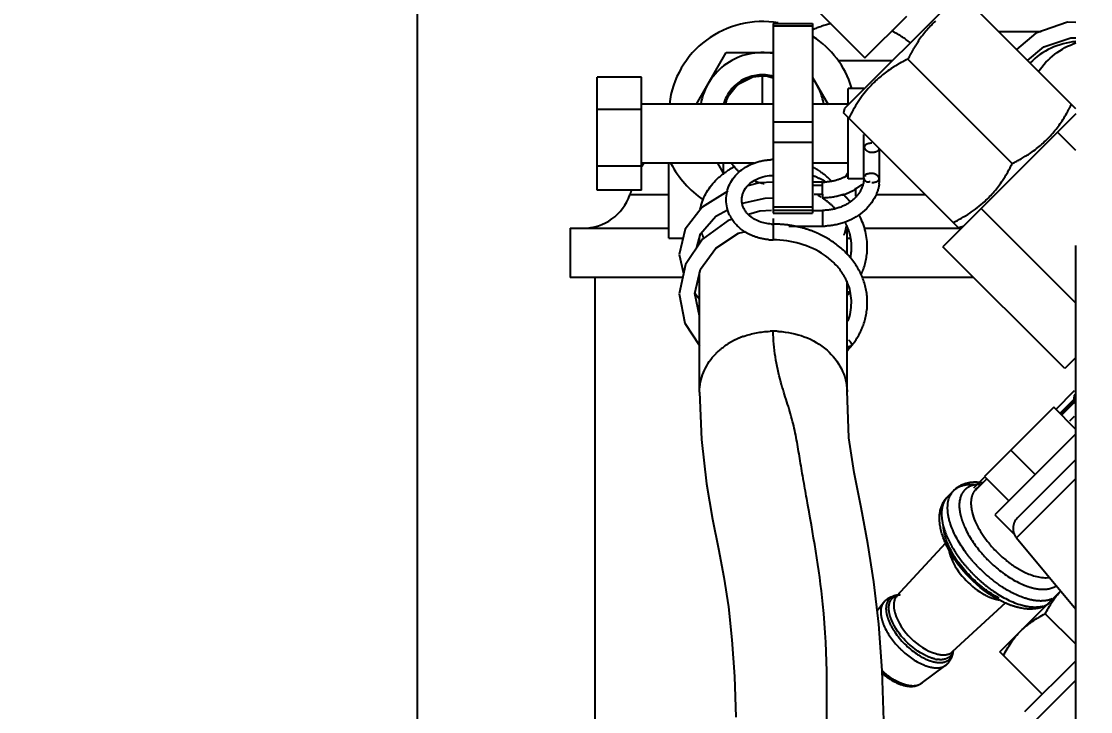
# Model space of a CAD drawing. Header units: millimetres. Extents: x 17886 to 18265, y -8727 to -7321.
# Drawn here: x 17945.317 to 17946.402, y -8144.494 to -8143.792 of the extents above; entities that cross this region are included whole.
import ezdxf

# ---------------------------------------------------------------- set-up
doc = ezdxf.new("R2010")
doc.units = ezdxf.units.MM
doc.linetypes.add('EPL_DASH', pattern=[1, 0.5, -0.5])
doc.layers.add('09__AXIS', color=7, linetype='Continuous')
doc.layers.add('3884027_DKREDXF_CONTINUOUS_LINE', color=7, linetype='Continuous')
doc.styles.add('KOTE ZA MONNTAZU', font='simplex.shx', dxfattribs={"width": 0.7, "oblique": 8, "height": 1.4})
doc.dimstyles.new('KOTE ZA MONTAZU u cm', dxfattribs={"dimscale": 0, "dimtxt": 1.4, "dimasz": 1.25, "dimexe": 0.2, "dimexo": 0.1, "dimgap": 0.3, "dimtad": 1, "dimlfac": 10, "dimzin": 12, "dimdsep": 46, "dimtxsty": 'KOTE ZA MONNTAZU', "dimcen": 1.25, "dimclrt": 1, "dimadec": 0, "dimazin": 0, "dimtfac": 1, "dimtmove": 0, "dimatfit": 3, "dimfxl": 1, "dimtolj": 2, "dimtzin": 0, "dimarcsym": 0})

# ---------------------------------------------------------------- blocks, each defined once
blk = doc.blocks.new('*D248')
at = {"color": 0, "lineweight": -2, "transparency": 16777216}
for p, q in [((17947.7327, -8140.7029), (17944.8106, -8140.7029)), ((17945.0106, -8141.3029), (17945.0106, -8150.6434)), ((17945.359, -8151.2434), (17944.8106, -8151.2434))]:
    blk.add_line(p, q, dxfattribs=at)
at = {"color": 0, "transparency": 16777216}
for points in [[(17944.9106, -8141.3029), (17945.1106, -8141.3029), (17945.0106, -8140.7029)], [(17944.9106, -8150.6434), (17945.1106, -8150.6434), (17945.0106, -8151.2434)]]:
    blk.add_solid(points, dxfattribs=at)
at = {"layer": 'Defpoints', "color": 0, "transparency": 16777216}
for p in [(17947.8327, -8140.7029), (17945.0106, -8151.2434), (17945.459, -8151.2434)]:
    blk.add_point(p, dxfattribs=at)
at = {"color": 1, "transparency": 16777216, "insert": (17944.5306, -8145.9732), "char_height": 1.4, "width": 6.923188, "attachment_point": 5, "rotation": 90, "style": 'KOTE ZA MONNTAZU'}
blk.add_mtext('\\A2;{\\H0.4x;105.41cm}', dxfattribs=at)

msp = doc.modelspace()

# ---------------------------------------------------------------- linework, layer by layer
at = {"color": 1}
msp.add_lwpolyline([(17950.71896, -8141.49366), (17945.71896, -8141.49366), (17945.71896, -8141.39346), (17950.71896, -8141.39346), (17950.71896, -8145.49343), (17945.71896, -8145.49343), (17945.71896, -8141.39346), (17945.71896, -8142.39343), (17950.71896, -8142.39343)], dxfattribs=at)
at = {"layer": '09__AXIS', "color": 2, "linetype": 'EPL_DASH'}
msp.add_open_spline([(17945.98466, -8147.12843), (17946.4888, -8147.32665), (17946.88268, -8147.2349), (17946.47231, -8146.28161), (17946.73493, -8145.5981), (17946.68314, -8145.11145), (17946.68563, -8144.66197), (17946.68466, -8144.3951), (17946.68464, -8144.16176), (17946.68466, -8144.12843)], degree=3, knots=[0, 0, 0, 0, 0.1927419, 0.4304955, 0.6118392, 0.7858423, 0.8126121, 0.9732303, 1, 1, 1, 1], dxfattribs=at)
at = {"layer": '3884027_DKREDXF_CONTINUOUS_LINE', "color": 6, "linetype": 'EPL_DASH'}
for p, q in [((17946.38746, -8147.51993), (17946.38746, -8141.06793)), ((17946.38746, -8143.88092), (17946.27162, -8143.76508)), ((17946.11633, -8143.77242), (17946.17325, -8143.82934)), ((17946.26697, -8143.76632), (17946.15266, -8143.88063)), ((17946.08017, -8143.79426), (17946.08017, -8143.9873)), ((17946.08017, -8143.79426), (17946.12017, -8143.79426)), ((17946.12017, -8143.79697), (17946.08017, -8143.79697)), ((17946.12017, -8143.79426), (17946.12017, -8143.9873)), ((17946.38746, -8143.7933), (17946.37891, -8143.79313)), ((17946.30898, -8143.80243), (17946.3523, -8143.80243)), ((17946.38227, -8143.8088), (17946.38746, -8143.80898)), ((17946.38496, -8143.81297), (17946.38746, -8143.81267)), ((17946.00206, -8143.87631), (17946.0323, -8143.82393)), ((17946.0323, -8143.82393), (17946.08017, -8143.82393)), ((17946.32295, -8143.93661), (17946.21688, -8143.83055)), ((17946.20086, -8143.83243), (17946.14583, -8143.83243)), ((17945.90117, -8143.96383), (17945.90117, -8143.8488)), ((17945.94617, -8143.8488), (17945.90117, -8143.8488)), ((17945.94617, -8143.96383), (17945.94617, -8143.8488)), ((17946.06896, -8143.84773), (17946.06896, -8143.87631)), ((17946.12017, -8143.84912), (17946.13604, -8143.87661)), ((17946.15617, -8143.87712), (17946.15617, -8143.86044)), ((17946.17217, -8143.86044), (17946.15617, -8143.86044)), ((17945.94617, -8143.88191), (17945.90117, -8143.88191)), ((17946.08017, -8143.87631), (17945.94617, -8143.87631)), ((17946.15617, -8143.87631), (17946.12017, -8143.87631)), ((17946.15266, -8143.88063), (17946.15141, -8143.88528)), ((17946.26821, -8144.00209), (17946.15141, -8143.88528)), ((17946.12017, -8143.89448), (17946.08017, -8143.89448)), ((17946.15617, -8143.95219), (17946.15617, -8143.89004)), ((17946.38746, -8143.92356), (17946.36881, -8143.9049)), ((17946.12017, -8143.91537), (17946.08017, -8143.91537)), ((17946.18817, -8143.95137), (17946.18817, -8143.92269)), ((17945.94617, -8143.93943), (17945.90117, -8143.93943)), ((17946.06086, -8143.93631), (17945.94617, -8143.93631)), ((17945.97396, -8144.01243), (17945.97396, -8143.93631)), ((17946.02926, -8143.94567), (17946.02386, -8143.93631)), ((17946.02926, -8143.93631), (17946.02926, -8143.94767)), ((17946.15617, -8143.93631), (17946.12017, -8143.93631)), ((17946.06624, -8143.95644), (17946.05436, -8143.9595)), ((17946.08017, -8143.95565), (17946.06624, -8143.95644)), ((17946.13017, -8143.95565), (17946.12017, -8143.95565)), ((17946.13017, -8143.96771), (17946.13017, -8143.95565)), ((17946.17217, -8143.95219), (17946.15617, -8143.95219)), ((17946.16396, -8143.96981), (17946.16396, -8143.96139)), ((17945.94617, -8143.96383), (17945.90117, -8143.96383)), ((17945.97396, -8143.96843), (17945.93448, -8143.96843)), ((17946.03417, -8143.96479), (17946.00807, -8143.98101)), ((17946.049, -8143.97687), (17946.07187, -8143.97197)), ((17946.07187, -8143.97197), (17946.08017, -8143.97165)), ((17946.23456, -8143.96843), (17946.18421, -8143.96843)), ((17946.00807, -8143.98101), (17945.99082, -8144.0034)), ((17946.12017, -8143.9809), (17946.08017, -8143.9809)), ((17946.38746, -8144.07869), (17946.29124, -8143.98247)), ((17946.00633, -8144.00823), (17946.02183, -8143.99034)), ((17946.02183, -8143.99034), (17946.03446, -8143.98341)), ((17946.06638, -8143.98522), (17946.05504, -8143.9886)), ((17946.07824, -8143.98445), (17946.06638, -8143.98522)), ((17946.12017, -8143.98458), (17946.08017, -8143.98458)), ((17946.08017, -8143.9873), (17946.12017, -8143.9873)), ((17946.08017, -8143.99265), (17946.08017, -8144.01426)), ((17946.12017, -8143.98433), (17946.13017, -8143.98433)), ((17946.13017, -8143.98433), (17946.13017, -8144.00033)), ((17945.87396, -8144.00243), (17945.87396, -8144.05243)), ((17945.87397, -8144.00243), (17945.97396, -8144.00243)), ((17946.09602, -8144.00033), (17946.13017, -8144.00033)), ((17946.15517, -8144.02905), (17946.15517, -8144.00353)), ((17946.17201, -8144.00243), (17946.27128, -8144.00243)), ((17946.27287, -8144.00084), (17946.26821, -8144.00209)), ((17945.97396, -8144.01243), (17945.98866, -8144.01243)), ((17946.00258, -8144.02197), (17946.00633, -8144.00823)), ((17946.00517, -8144.0181), (17946.00517, -8144.01248)), ((17946.15517, -8144.01243), (17946.15884, -8144.01243)), ((17946.3762, -8144.145), (17946.25245, -8144.02125)), ((17946.00517, -8144.16903), (17946.00517, -8144.0476)), ((17945.98815, -8144.05243), (17945.87396, -8144.05243)), ((17945.89896, -8144.05243), (17945.89896, -8144.85243)), ((17946.15517, -8144.1686), (17946.15517, -8144.05613)), ((17946.28363, -8144.05243), (17946.17064, -8144.05243)), ((17946.00517, -8144.09153), (17946.00067, -8144.06888)), ((17946.00072, -8144.0687), (17946.00517, -8144.07466)), ((17946.15517, -8144.07077), (17946.15715, -8144.06868)), ((17946.15673, -8144.12551), (17946.15915, -8144.12278)), ((17946.15517, -8144.12691), (17946.15673, -8144.12551)), ((17946.36714, -8144.18658), (17946.38625, -8144.16747)), ((17946.15516, -8144.1678), (17946.15517, -8144.1686)), ((17946.38543, -8144.17839), (17946.37219, -8144.19163)), ((17946.38746, -8144.17804), (17946.37303, -8144.19247)), ((17946.36502, -8144.18446), (17946.29467, -8144.25481)), ((17946.38746, -8144.2069), (17946.36502, -8144.18446)), ((17946.38477, -8144.18072), (17946.3846, -8144.1809)), ((17946.38133, -8144.19832), (17946.38622, -8144.19343)), ((17946.38746, -8144.21151), (17946.30527, -8144.2937)), ((17946.34629, -8144.25269), (17946.32154, -8144.22794)), ((17946.38746, -8144.23762), (17946.32811, -8144.29697)), ((17946.31942, -8144.27956), (17946.29467, -8144.25481)), ((17946.32719, -8144.31718), (17946.38746, -8144.25692)), ((17946.25734, -8144.27517), (17946.26346, -8144.26905)), ((17946.28593, -8144.26779), (17946.28752, -8144.26621)), ((17946.30527, -8144.2937), (17946.32489, -8144.31332)), ((17946.32719, -8144.31718), (17946.38746, -8144.38951)), ((17946.20578, -8144.37621), (17946.25554, -8144.32227)), ((17946.31022, -8144.433), (17946.37213, -8144.3711)), ((17946.19196, -8144.38322), (17946.18573, -8144.39152)), ((17946.19205, -8144.38311), (17946.19196, -8144.38322)), ((17946.19301, -8144.38201), (17946.19205, -8144.38311)), ((17946.26236, -8144.43279), (17946.31637, -8144.38297)), ((17946.38746, -8144.42539), (17946.35644, -8144.39437)), ((17946.19068, -8144.45198), (17946.18727, -8144.40478)), ((17946.35336, -8144.47614), (17946.31022, -8144.433)), ((17946.23041, -8144.46535), (17946.25536, -8144.44661)), ((17946.25536, -8144.44661), (17946.25548, -8144.44652)), ((17946.25548, -8144.44652), (17946.25656, -8144.44556)), ((17946.33568, -8144.49381), (17946.38746, -8144.44203)), ((17946.19235, -8144.50278), (17946.19068, -8144.45198)), ((17946.23051, -8144.46527), (17946.23041, -8144.46535)), ((17946.2315, -8144.4644), (17946.23051, -8144.46527)), ((17946.38746, -8144.46183), (17946.34204, -8144.50725))]:
    msp.add_line(p, q, dxfattribs=at)
at = {"layer": '3884027_DKREDXF_CONTINUOUS_LINE', "color": 7, "linetype": 'EPL_DASH'}
for p, q in [((17946.17325, -8143.82934), (17946.21568, -8143.78692)), ((17946.38746, -8143.88624), (17946.25245, -8144.02125)), ((17946.17217, -8143.95219), (17946.17217, -8143.90732)), ((17946.13017, -8143.95906), (17946.12017, -8143.95906)), ((17946.13017, -8143.96824), (17946.12159, -8143.96824)), ((17946.13017, -8143.96771), (17946.13017, -8143.97165)), ((17946.38746, -8144.13373), (17946.3762, -8144.145)), ((17946.37127, -8144.1907), (17946.38636, -8144.17561)), ((17946.29502, -8144.25517), (17946.28365, -8144.26653)), ((17946.297, -8144.25715), (17946.28559, -8144.26856)), ((17946.28904, -8144.26488), (17946.28987, -8144.26429)), ((17946.28559, -8144.26856), (17946.28624, -8144.26767)), ((17946.28624, -8144.26767), (17946.28682, -8144.26695)), ((17946.28682, -8144.26695), (17946.28752, -8144.26621))]:
    msp.add_line(p, q, dxfattribs=at)
at = {"layer": '3884027_DKREDXF_CONTINUOUS_LINE', "color": 6, "linetype": 'EPL_DASH'}
for points in [[(17946.37891, -8143.79313), (17946.34696, -8143.8043), (17946.32722, -8143.82068)], [(17946.33846, -8143.83192), (17946.35497, -8143.81815), (17946.38227, -8143.8088)], [(17946.06896, -8143.84773), (17946.05956, -8143.84886), (17946.04387, -8143.85667), (17946.03311, -8143.87038), (17946.03177, -8143.87631)], [(17946.08017, -8143.85), (17946.07441, -8143.84811), (17946.06896, -8143.84773)], [(17946.03912, -8143.99334), (17946.03448, -8143.99473), (17946.00818, -8144.01359)], [(17945.99082, -8144.0034), (17945.98467, -8144.02908), (17945.98897, -8144.04852)], [(17946.00818, -8144.01359), (17945.99087, -8144.03946), (17945.98467, -8144.06908), (17945.99035, -8144.09878), (17946.00517, -8144.12171)], [(17946.00067, -8144.06888), (17946.00633, -8144.04403), (17946.02178, -8144.02265), (17946.04476, -8144.00761), (17946.05219, -8144.00572)], [(17946.00517, -8144.16903), (17946.0072, -8144.2171), (17946.01222, -8144.26219), (17946.01829, -8144.29807), (17946.02443, -8144.32844), (17946.02991, -8144.35713), (17946.03454, -8144.38733), (17946.0382, -8144.42073), (17946.04079, -8144.45815), (17946.04225, -8144.49953)], [(17946.18727, -8144.40478), (17946.18228, -8144.36177), (17946.17617, -8144.32282), (17946.16941, -8144.28638), (17946.16234, -8144.25061), (17946.15681, -8144.21548), (17946.15516, -8144.1678)]]:
    msp.add_lwpolyline(points, dxfattribs=at)
at = {"layer": '3884027_DKREDXF_CONTINUOUS_LINE', "color": 7, "linetype": 'EPL_DASH'}
msp.add_lwpolyline([(17946.28752, -8144.26621), (17946.28825, -8144.26552), (17946.28904, -8144.26488)], dxfattribs=at)
at = {"layer": '3884027_DKREDXF_CONTINUOUS_LINE', "color": 6, "linetype": 'EPL_DASH'}
for centre, radius, start, end in [((17946.06896, -8143.88743), 0.095, 80.13755, 173.19919), ((17946.15896, -8143.88743), 0.095, 102.18147, 114.23461), ((17946.06896, -8143.88743), 0.095, 17.26912, 57.15499), ((17946.15896, -8143.88743), 0.095, 50.63239, 64.16262), ((17946.34905, -8143.89445), 0.14674, 146.39324, 150.18763), ((17946.39396, -8143.88743), 0.075, 94.97352, 135.01164), ((17946.06896, -8143.88743), 0.0635, 79.83416, 169.91635), ((17946.29643, -8143.99006), 0.17824, 116.50623, 119.80783), ((17946.37639, -8143.9101), 0.17824, 150.19188, 153.49378), ((17946.28079, -8143.96272), 0.14675, 119.81207, 123.60622), ((17946.06896, -8143.88743), 0.0635, 10.08388, 35.97841), ((17946.22355, -8143.79696), 0.17824, 330.19188, 333.49378), ((17946.12396, -8144.03243), 0.2, 151.57077, 152.37641), ((17946.07562, -8144.00901), 0.07729, 116.27028, 123.09778), ((17946.08017, -8143.98867), 0.05594, 90.00361, 92.73753), ((17946.08498, -8144.00857), 0.07677, 56.90031, 62.50767), ((17946.08338, -8144.04499), 0.10277, 62.36607, 68.74906), ((17946.07987, -8143.90274), 0.05495, 250.66719, 260.51948), ((17946.13016, -8143.9035), 0.05215, 270.00437, 272.6998), ((17946.085, -8144.04179), 0.09918, 61.1437, 62.33591), ((17946.14628, -8143.9513), 0.04189, 351.32764, 354.99946), ((17946.14707, -8143.95137), 0.0411, 354.99499, 359.99052), ((17945.88711, -8143.95243), 0.05, 270, 341.33708), ((17946.12396, -8144.03243), 0.2, 159.86911, 161.33708), ((17946.08598, -8144.04007), 0.08121, 58.03273, 60.76834), ((17946.13017, -8143.90387), 0.06779, 270.00159, 271.7535), ((17946.08783, -8144.03714), 0.07774, 55.32521, 57.00223), ((17946.13123, -8143.90715), 0.06436, 287.14046, 289.28216), ((17946.09298, -8144.03088), 0.08562, 44.22407, 47.53207), ((17946.13207, -8143.90941), 0.06195, 289.24206, 299.5548), ((17946.0945, -8144.02939), 0.08349, 42.97036, 44.21547), ((17946.08855, -8144.0361), 0.07647, 54.21362, 55.32266), ((17946.09542, -8144.02853), 0.08224, 41.53507, 42.97085), ((17946.0962, -8144.02784), 0.0812, 40.15205, 41.53414), ((17946.07025, -8143.97235), 0.0383, 205.96572, 213.88343), ((17946.08017, -8143.95841), 0.03985, 267.25389, 269.99454), ((17946.08017, -8144.11164), 0.11338, 88.95827, 89.99952), ((17946.08013, -8144.11282), 0.11456, 81.93153, 88.95279), ((17946.08054, -8144.11031), 0.11202, 75.05742, 81.95554), ((17946.08181, -8144.10549), 0.10703, 67.68717, 75.04729), ((17946.13016, -8143.93245), 0.06788, 270.00249, 272.22972), ((17946.10311, -8143.99202), 0.05209, 340.22253, 350.27989), ((17946.10359, -8144.02297), 0.05633, 20.46412, 28.23772), ((17946.10654, -8144.02187), 0.05318, 10.38135, 20.46631), ((17946.05847, -8143.9916), 0.0534, 196.70864, 203.10547), ((17946.0802, -8143.95772), 0.05654, 264.89651, 267.27506), ((17946.08017, -8143.95831), 0.05595, 267.27343, 269.99645), ((17946.08314, -8144.10213), 0.10342, 64.93864, 67.66366), ((17946.08504, -8144.09818), 0.09903, 58.15718, 64.96899), ((17946.10503, -8144.02038), 0.07079, 335.62199, 340.44066), ((17946.07765, -8144.18934), 0.0818, 109.80578, 117.26266), ((17946.08017, -8144.19838), 0.09122, 90.00126, 92.08839), ((17946.08017, -8144.19866), 0.09149, 86.57941, 89.99871), ((17946.07494, -8144.1841), 0.0759, 117.25359, 125.72612), ((17946.09788, -8144.07286), 0.07903, 320.82488, 322.78355), ((17946.09849, -8144.07332), 0.07827, 322.78354, 324.67223), ((17946.41567, -8144.17728), 0.03026, 177.68672, 182.09644), ((17946.37581, -8144.16876), 0.01361, 314.99435, 315.78547), ((17946.37383, -8144.16686), 0.01636, 315.83281, 318.06555), ((17946.28938, -8144.28679), 0.02393, 100.18105, 106.25621), ((17946.28996, -8144.28997), 0.02717, 95.82471, 100.20746), ((17946.28528, -8144.31087), 0.05019, 81.72466, 86.50366), ((17946.2768, -8144.28238), 0.01885, 135.01197, 142.42981), ((17946.28666, -8144.28039), 0.01693, 127.37422, 134.98878), ((17946.30255, -8144.28092), 0.02158, 164.2923, 170.43256), ((17946.30001, -8144.2802), 0.01893, 157.58665, 164.28698), ((17946.29653, -8144.2784), 0.015, 131.4092, 134.99803), ((17946.29151, -8144.27337), 0.00789, 130.49629, 134.99798), ((17946.29683, -8144.27877), 0.01548, 124.17246, 127.23503), ((17946.27798, -8144.29153), 0.02682, 165.08736, 169.13264), ((17946.30585, -8144.28147), 0.02492, 170.42947, 176.00553), ((17946.33872, -8144.30758), 0.015, 135, 219.80557), ((17946.34848, -8144.27306), 0.08105, 202.09654, 204.78769), ((17946.39088, -8144.24769), 0.11843, 219.08333, 230.93098), ((17946.3956, -8144.24297), 0.14937, 221.24559, 226.89124), ((17946.39319, -8144.24539), 0.13383, 220.18118, 229.80674), ((17946.38404, -8144.25629), 0.10744, 230.87421, 237.19304), ((17946.38816, -8144.25031), 0.14758, 219.32029, 224.24436), ((17946.39125, -8144.2479), 0.1428, 226.81499, 234.57077), ((17946.38981, -8144.24876), 0.14984, 224.22762, 225.80966), ((17946.38826, -8144.25042), 0.14757, 225.79324, 230.65878), ((17946.36673, -8144.27311), 0.11992, 231.78626, 233.80655), ((17946.3834, -8144.25866), 0.12948, 234.64147, 236.71129), ((17946.35762, -8144.31281), 0.05698, 253.89251, 257.29648), ((17946.20157, -8144.3904), 0.01199, 143.21843, 152.11567), ((17946.20698, -8144.39449), 0.01878, 138.26172, 142.67641), ((17946.20695, -8144.39446), 0.01874, 134.99935, 138.25941), ((17946.2059, -8144.38664), 0.0108, 135.03814, 143.62552), ((17946.20589, -8144.38665), 0.0108, 126.38538, 134.96196), ((17946.20836, -8144.38597), 0.01038, 135.03802, 143.61239), ((17946.20762, -8144.39043), 0.01499, 100.94395, 107.41621), ((17946.2093, -8144.38754), 0.01221, 110.49832, 118.18427), ((17946.2086, -8144.39869), 0.02331, 97.78194, 102.45215), ((17946.208, -8144.39241), 0.01701, 95.26473, 100.94973), ((17946.20975, -8144.38872), 0.01348, 105.27464, 110.52853), ((17946.20876, -8144.39985), 0.02448, 95.19837, 97.79611), ((17946.21283, -8144.38327), 0.00997, 126.18734, 134.96002), ((17946.2144, -8144.39238), 0.02514, 180.01499, 185.00042), ((17946.2267, -8144.38809), 0.03212, 188.75508, 192.91043), ((17946.23679, -8144.38347), 0.03454, 193.7864, 197.67618), ((17946.34597, -8144.3472), 0.04029, 265.8779, 270.38081), ((17946.27327, -8144.36531), 0.09104, 222.92845, 227.10511), ((17946.25488, -8144.42514), 0.01071, 297.79695, 306.14179), ((17946.25259, -8144.43023), 0.01038, 315.03829, 323.64036), ((17946.24296, -8144.43092), 0.02009, 330.72736, 338.25955), ((17946.25531, -8144.42574), 0.00997, 306.15316, 314.95967), ((17946.24158, -8144.43038), 0.02157, 338.28362, 347.02611), ((17946.25536, -8144.42579), 0.0099, 315.0227, 321.79506), ((17946.24862, -8144.43109), 0.0145, 341.40072, 346.60553), ((17946.23961, -8144.42993), 0.02359, 347.03174, 354.85685), ((17946.2512, -8144.41025), 0.03084, 257.12266, 261.26875), ((17946.24819, -8144.43702), 0.01197, 298.24275, 306.78666), ((17946.24408, -8144.43159), 0.01879, 307.36137, 311.74438), ((17946.24409, -8144.4316), 0.01877, 311.74645, 315.00104), ((17946.24397, -8144.4315), 0.01892, 315.03671, 330.76649), ((17946.25194, -8144.43268), 0.0108, 306.35779, 314.96169), ((17946.252, -8144.43275), 0.0107, 315.01707, 320.94991), ((17946.24279, -8144.39629), 0.07641, 226.99647, 232.83938), ((17946.23763, -8144.40308), 0.06788, 232.85047, 240.04078)]:
    msp.add_arc(centre, radius, start, end, dxfattribs=at)
at = {"layer": '3884027_DKREDXF_CONTINUOUS_LINE', "color": 7, "linetype": 'EPL_DASH'}
for centre, radius, start, end in [((17946.06896, -8143.88743), 0.0409, 74.02545, 164.15338), ((17946.06896, -8143.88743), 0.0397, 90.00018, 163.65484), ((17946.06893, -8143.88763), 0.0399, 73.56006, 89.95883), ((17946.06896, -8143.88743), 0.105, 207.891, 235.20992), ((17946.06896, -8143.88743), 0.105, 323.21004, 326.51894), ((17946.23536, -8144.40359), 0.06731, 228.48449, 234.17721)]:
    msp.add_arc(centre, radius, start, end, dxfattribs=at)
at = {"layer": '3884027_DKREDXF_CONTINUOUS_LINE', "color": 6, "linetype": 'EPL_DASH'}
for points in [[(17946.24492, -8143.79192), (17946.23806, -8143.79822), (17946.232, -8143.80547), (17946.22684, -8143.81323)], [(17946.34964, -8143.8431), (17946.35844, -8143.82987), (17946.37238, -8143.81911), (17946.38746, -8143.81412)], [(17946.19956, -8143.8405), (17946.19181, -8143.84566), (17946.18456, -8143.85172), (17946.17825, -8143.85858)], [(17946.17825, -8143.85858), (17946.16955, -8143.86805), (17946.16253, -8143.87914), (17946.15678, -8143.89065)], [(17946.36158, -8143.90858), (17946.36799, -8143.90162), (17946.37349, -8143.89377), (17946.37821, -8143.88557)], [(17946.34027, -8143.92666), (17946.34802, -8143.9215), (17946.35528, -8143.91544), (17946.36158, -8143.90858)], [(17946.32295, -8143.93661), (17946.32891, -8143.93364), (17946.33473, -8143.93035), (17946.34027, -8143.92666)], [(17946.04559, -8143.94527), (17946.04273, -8143.94275), (17946.04018, -8143.93984), (17946.03811, -8143.93664)], [(17946.06161, -8143.93588), (17946.0667, -8143.93408), (17946.07211, -8143.93305), (17946.0775, -8143.93279)], [(17946.313, -8143.95394), (17946.31669, -8143.94839), (17946.31997, -8143.94257), (17946.32295, -8143.93661)], [(17946.02154, -8143.954), (17946.02511, -8143.95033), (17946.02913, -8143.94707), (17946.03342, -8143.94427)], [(17946.1269, -8143.94426), (17946.13119, -8143.94706), (17946.13522, -8143.95032), (17946.13879, -8143.95399)], [(17946.15656, -8143.94828), (17946.15332, -8143.95034), (17946.14978, -8143.95197), (17946.14613, -8143.95316)], [(17946.18766, -8143.95142), (17946.18687, -8143.94859), (17946.1831, -8143.94678), (17946.18017, -8143.94678)], [(17946.00602, -8143.98308), (17946.00802, -8143.97228), (17946.01387, -8143.96187), (17946.02154, -8143.954)], [(17946.14613, -8143.95316), (17946.14178, -8143.95457), (17946.13719, -8143.95538), (17946.13262, -8143.95559)], [(17946.17056, -8143.95787), (17946.16808, -8143.9599), (17946.16541, -8143.96171), (17946.16263, -8143.9633)], [(17946.17217, -8143.95137), (17946.17217, -8143.95579), (17946.17093, -8143.96031), (17946.16882, -8143.9642)], [(17946.18769, -8143.95762), (17946.18704, -8143.96186), (17946.18573, -8143.96604), (17946.18387, -8143.96991)], [(17946.29492, -8143.97525), (17946.30178, -8143.96894), (17946.30783, -8143.96169), (17946.313, -8143.95394)], [(17946.1502, -8143.96865), (17946.1444, -8143.97044), (17946.13831, -8143.97143), (17946.13224, -8143.97162)], [(17946.18387, -8143.96991), (17946.17791, -8143.98228), (17946.16544, -8143.99204), (17946.15249, -8143.99658)], [(17946.16882, -8143.9642), (17946.1666, -8143.9683), (17946.16334, -8143.97192), (17946.15966, -8143.97478)], [(17946.14613, -8143.98183), (17946.14101, -8143.9835), (17946.13555, -8143.98433), (17946.13017, -8143.98433)], [(17946.14252, -8143.98196), (17946.13967, -8143.97908), (17946.13656, -8143.97643), (17946.13327, -8143.97406)], [(17946.15966, -8143.97478), (17946.15564, -8143.9779), (17946.15097, -8143.98027), (17946.14613, -8143.98183)], [(17946.26285, -8143.99672), (17946.27435, -8143.99097), (17946.28545, -8143.98395), (17946.29492, -8143.97525)], [(17946.05168, -8144.00634), (17946.04651, -8144.00311), (17946.04185, -8143.99877), (17946.03845, -8143.9937)], [(17946.07826, -8143.99821), (17946.07002, -8143.99782), (17946.06124, -8143.99471), (17946.05529, -8143.989)], [(17946.17565, -8144.01989), (17946.1754, -8144.00903), (17946.17232, -8143.99797), (17946.16713, -8143.98842)], [(17946.15249, -8143.99658), (17946.14619, -8143.99878), (17946.13948, -8144.00002), (17946.13281, -8144.00028)], [(17946.06168, -8144.01113), (17946.05819, -8144.0099), (17946.05481, -8144.00829), (17946.05168, -8144.00634)], [(17946.07517, -8144.01404), (17946.07059, -8144.01363), (17946.06602, -8144.01266), (17946.06168, -8144.01113)], [(17946.13206, -8144.02975), (17946.11722, -8144.01948), (17946.09822, -8144.01426), (17946.08017, -8144.01426)], [(17946.15698, -8144.03054), (17946.1513, -8144.02413), (17946.14456, -8144.01857), (17946.13729, -8144.01405)], [(17946.15853, -8144.03212), (17946.15992, -8144.02565), (17946.16003, -8144.01879), (17946.15885, -8144.01229)], [(17946.17173, -8144.04407), (17946.17446, -8144.03638), (17946.17584, -8144.02806), (17946.17565, -8144.01989)], [(17946.14979, -8144.04726), (17946.14508, -8144.04042), (17946.13889, -8144.03447), (17946.13206, -8144.02975)], [(17946.17062, -8144.05234), (17946.1674, -8144.0444), (17946.16267, -8144.03696), (17946.15698, -8144.03054)], [(17946.15636, -8144.05982), (17946.15471, -8144.05539), (17946.15247, -8144.05115), (17946.14979, -8144.04726)], [(17946.17565, -8144.07643), (17946.17546, -8144.06823), (17946.1737, -8144.05995), (17946.17062, -8144.05234)], [(17946.15605, -8144.09686), (17946.16055, -8144.08537), (17946.16067, -8144.07139), (17946.15636, -8144.05982)], [(17946.17173, -8144.10061), (17946.17446, -8144.09292), (17946.17584, -8144.0846), (17946.17565, -8144.07643)], [(17946.16234, -8144.11858), (17946.16625, -8144.11306), (17946.16947, -8144.10698), (17946.17173, -8144.10061)], [(17946.04993, -8144.11238), (17946.05852, -8144.10928), (17946.06772, -8144.10756), (17946.07685, -8144.10722)], [(17946.26346, -8144.26905), (17946.26645, -8144.26606), (17946.27062, -8144.26414), (17946.27477, -8144.26334)], [(17946.27659, -8144.26177), (17946.27174, -8144.26299), (17946.267, -8144.26551), (17946.26347, -8144.26905)], [(17946.27477, -8144.26334), (17946.27772, -8144.26278), (17946.28077, -8144.26268), (17946.28376, -8144.26289)], [(17946.28268, -8144.26382), (17946.28043, -8144.26447), (17946.27825, -8144.26552), (17946.27639, -8144.26694)], [(17946.28834, -8144.26078), (17946.28442, -8144.26054), (17946.2804, -8144.26081), (17946.27659, -8144.26177)], [(17946.25006, -8144.2883), (17946.25129, -8144.28345), (17946.2538, -8144.27871), (17946.25734, -8144.27517)], [(17946.25734, -8144.27517), (17946.25479, -8144.27772), (17946.25299, -8144.28114), (17946.25206, -8144.28463)], [(17946.27195, -8144.27202), (17946.26937, -8144.27648), (17946.26876, -8144.2821), (17946.2692, -8144.28723)], [(17946.25164, -8144.28647), (17946.25107, -8144.28942), (17946.25097, -8144.29248), (17946.25118, -8144.29547)], [(17946.2692, -8144.28723), (17946.26947, -8144.29045), (17946.27012, -8144.29364), (17946.27101, -8144.29674)], [(17946.24984, -8144.30631), (17946.24876, -8144.30041), (17946.24859, -8144.29412), (17946.25006, -8144.2883)], [(17946.27101, -8144.29674), (17946.27168, -8144.29905), (17946.27248, -8144.30132), (17946.27338, -8144.30354)], [(17946.25738, -8144.32741), (17946.25395, -8144.32077), (17946.25119, -8144.31366), (17946.24984, -8144.30631)], [(17946.27489, -8144.30704), (17946.27901, -8144.31595), (17946.28461, -8144.32423), (17946.29094, -8144.33173)], [(17946.31014, -8144.38066), (17946.28807, -8144.36894), (17946.26884, -8144.34961), (17946.25738, -8144.32741)], [(17946.25842, -8144.32899), (17946.25885, -8144.33219), (17946.25982, -8144.33534), (17946.26106, -8144.33832)], [(17946.26086, -8144.32459), (17946.2646, -8144.33139), (17946.26907, -8144.33782), (17946.27399, -8144.34383)], [(17946.26106, -8144.33832), (17946.26708, -8144.35281), (17946.27888, -8144.36543), (17946.29234, -8144.37349)], [(17946.29254, -8144.36733), (17946.28355, -8144.36025), (17946.27543, -8144.35188), (17946.26867, -8144.34264)], [(17946.30682, -8144.34761), (17946.31528, -8144.35476), (17946.32475, -8144.36102), (17946.33501, -8144.36519)], [(17946.29234, -8144.37349), (17946.29488, -8144.37501), (17946.29752, -8144.37638), (17946.30024, -8144.37751)], [(17946.3096, -8144.37842), (17946.30482, -8144.37596), (17946.30025, -8144.37306), (17946.29591, -8144.36989)], [(17946.33529, -8144.37834), (17946.32718, -8144.37564), (17946.31948, -8144.37159), (17946.31233, -8144.3669)], [(17946.33501, -8144.36519), (17946.33723, -8144.36609), (17946.3395, -8144.36689), (17946.34181, -8144.36755)], [(17946.35644, -8144.39437), (17946.36062, -8144.38601), (17946.36575, -8144.37795), (17946.37215, -8144.37114)], [(17946.19097, -8144.38479), (17946.18975, -8144.38708), (17946.18927, -8144.38979), (17946.18926, -8144.39238)], [(17946.1937, -8144.38121), (17946.19634, -8144.37857), (17946.19993, -8144.37673), (17946.20357, -8144.37592)], [(17946.1972, -8144.38023), (17946.19583, -8144.38209), (17946.19505, -8144.38443), (17946.19478, -8144.38672)], [(17946.20578, -8144.37621), (17946.20303, -8144.37897), (17946.20219, -8144.38355), (17946.20253, -8144.38743)], [(17946.30024, -8144.37751), (17946.30316, -8144.37872), (17946.30623, -8144.37968), (17946.30935, -8144.38013)], [(17946.32019, -8144.38527), (17946.31675, -8144.38395), (17946.31339, -8144.38239), (17946.31014, -8144.38066)], [(17946.3459, -8144.38091), (17946.3423, -8144.3804), (17946.33875, -8144.37949), (17946.33529, -8144.37834)], [(17946.36067, -8144.38361), (17946.35756, -8144.38597), (17946.35385, -8144.38764), (17946.35006, -8144.38857)], [(17946.36335, -8144.37926), (17946.35993, -8144.38074), (17946.3561, -8144.38134), (17946.35237, -8144.38137)], [(17946.18936, -8144.39457), (17946.18966, -8144.39805), (17946.19061, -8144.4015), (17946.19188, -8144.40476)], [(17946.20389, -8144.39396), (17946.20976, -8144.41242), (17946.22662, -8144.4293), (17946.24518, -8144.43486)], [(17946.33156, -8144.3886), (17946.32769, -8144.38784), (17946.32388, -8144.38668), (17946.32019, -8144.38527)], [(17946.33144, -8144.41179), (17946.33862, -8144.40461), (17946.34735, -8144.39891), (17946.35644, -8144.39437)], [(17946.35006, -8144.38857), (17946.34407, -8144.39004), (17946.33761, -8144.38979), (17946.33156, -8144.3886)], [(17946.33279, -8144.38557), (17946.33615, -8144.38648), (17946.3396, -8144.38714), (17946.34307, -8144.38739)], [(17946.34623, -8144.38749), (17946.34877, -8144.38747), (17946.35134, -8144.3872), (17946.3538, -8144.38656)], [(17946.19188, -8144.40476), (17946.19515, -8144.41312), (17946.2005, -8144.42073), (17946.20661, -8144.42731)], [(17946.19682, -8144.40003), (17946.19848, -8144.40452), (17946.20081, -8144.40879), (17946.20347, -8144.41277)], [(17946.23242, -8144.43555), (17946.21772, -8144.42745), (17946.20457, -8144.4136), (17946.19923, -8144.39769)], [(17946.20347, -8144.41277), (17946.20932, -8144.42152), (17946.21705, -8144.42926), (17946.22581, -8144.43511)], [(17946.31401, -8144.43679), (17946.31856, -8144.42771), (17946.32425, -8144.41897), (17946.33144, -8144.41179)], [(17946.21131, -8144.432), (17946.21787, -8144.4381), (17946.22547, -8144.44343), (17946.23382, -8144.4467)], [(17946.22581, -8144.43511), (17946.22979, -8144.43777), (17946.23405, -8144.44009), (17946.23854, -8144.44175)], [(17946.24089, -8144.43934), (17946.23796, -8144.43836), (17946.23513, -8144.43704), (17946.23242, -8144.43555)], [(17946.25994, -8144.43756), (17946.25802, -8144.43947), (17946.25522, -8144.44058), (17946.25253, -8144.4409)], [(17946.19904, -8144.46117), (17946.19606, -8144.45925), (17946.19323, -8144.45708), (17946.19057, -8144.45474)], [(17946.21206, -8144.46727), (17946.20745, -8144.46594), (17946.20307, -8144.46376), (17946.19904, -8144.46117)], [(17946.22541, -8144.46779), (17946.22112, -8144.469), (17946.21634, -8144.4685), (17946.21206, -8144.46727)]]:
    msp.add_open_spline(points, degree=3, dxfattribs=at)
for points, knots in [([(17946.17792, -8143.91626), (17946.17645, -8143.91651), (17946.17385, -8143.91692), (17946.17241, -8143.91966), (17946.17268, -8143.92061)], [0, 0, 0, 0, 0.6014922, 1, 1, 1, 1]), ([(17946.18017, -8143.91607), (17946.17979, -8143.91607), (17946.17904, -8143.9161), (17946.17829, -8143.9162), (17946.17792, -8143.91626)], [0, 0, 0, 0, 0.4949761, 1, 1, 1, 1]), ([(17946.17268, -8143.92061), (17946.17296, -8143.92163), (17946.1746, -8143.92354), (17946.17675, -8143.92461), (17946.178, -8143.92495)], [0, 0, 0, 0, 0.4498323, 1, 1, 1, 1]), ([(17946.178, -8143.92495), (17946.17835, -8143.92504), (17946.17907, -8143.92519), (17946.1798, -8143.92524), (17946.18017, -8143.92524)], [0, 0, 0, 0, 0.498639, 1, 1, 1, 1]), ([(17946.18017, -8143.92524), (17946.18054, -8143.92524), (17946.18129, -8143.92521), (17946.18204, -8143.92511), (17946.18242, -8143.92505)], [0, 0, 0, 0, 0.4949761, 1, 1, 1, 1]), ([(17946.18242, -8143.92505), (17946.18367, -8143.92483), (17946.18575, -8143.92433), (17946.18762, -8143.92263), (17946.18774, -8143.92173)], [0, 0, 0, 0, 0.5848169, 1, 1, 1, 1]), ([(17946.03581, -8143.98912), (17946.03123, -8143.97969), (17946.03137, -8143.95429), (17946.05103, -8143.93963), (17946.06161, -8143.93588)], [0, 0, 0, 0, 0.4829739, 1, 1, 1, 1]), ([(17946.05529, -8143.989), (17946.05187, -8143.98572), (17946.04663, -8143.97715), (17946.0512, -8143.95587), (17946.06925, -8143.94873), (17946.08017, -8143.94873)], [0, 0, 0, 0, 0.2357023, 0.45666, 1, 1, 1, 1]), ([(17946.17607, -8143.94726), (17946.17522, -8143.94747), (17946.17354, -8143.94756), (17946.17324, -8143.94946), (17946.17359, -8143.94986)], [0, 0, 0, 0, 0.62185, 1, 1, 1, 1]), ([(17946.18017, -8143.94678), (17946.1795, -8143.94678), (17946.17812, -8143.94687), (17946.17676, -8143.9471), (17946.17607, -8143.94726)], [0, 0, 0, 0, 0.4870052, 1, 1, 1, 1]), ([(17946.17217, -8143.95137), (17946.17217, -8143.95315), (17946.1749, -8143.95605), (17946.17768, -8143.95517), (17946.17855, -8143.95478)], [0, 0, 0, 0, 0.6524372, 1, 1, 1, 1]), ([(17946.18017, -8143.95596), (17946.18054, -8143.95596), (17946.18129, -8143.95593), (17946.18204, -8143.95583), (17946.18242, -8143.95577)], [0, 0, 0, 0, 0.4949761, 1, 1, 1, 1]), ([(17946.18242, -8143.95577), (17946.18388, -8143.95552), (17946.18649, -8143.9551), (17946.18792, -8143.95237), (17946.18766, -8143.95142)], [0, 0, 0, 0, 0.6014922, 1, 1, 1, 1]), ([(17946.1337, -8144.54042), (17946.13493, -8144.48846), (17946.13634, -8144.39981), (17946.11792, -8144.29922), (17946.10716, -8144.23746), (17946.10082, -8144.19737), (17946.08558, -8144.15594), (17946.08017, -8144.12461), (17946.08017, -8144.10716)], [0, 0, 0, 0, 0.3558882, 0.6036457, 0.698207, 0.78558, 0.880552, 1, 1, 1, 1]), ([(17946.08562, -8144.10733), (17946.10317, -8144.10837), (17946.13704, -8144.11953), (17946.15492, -8144.15244), (17946.15516, -8144.1678)], [0, 0, 0, 0, 0.533669, 1, 1, 1, 1]), ([(17946.00517, -8144.1686), (17946.00517, -8144.15547), (17946.01318, -8144.13706), (17946.02672, -8144.12529), (17946.03061, -8144.12248)], [0, 0, 0, 0, 0.7321975, 1, 1, 1, 1]), ([(17946.15869, -8144.12235), (17946.15822, -8144.12268), (17946.15693, -8144.12304), (17946.15564, -8144.12295), (17946.15494, -8144.12282)], [0, 0, 0, 0, 0.4462597, 1, 1, 1, 1]), ([(17946.15708, -8144.12423), (17946.15698, -8144.12438), (17946.15674, -8144.12468), (17946.15644, -8144.12491), (17946.15628, -8144.12501)], [0, 0, 0, 0, 0.4918429, 1, 1, 1, 1]), ([(17946.15648, -8144.11579), (17946.15748, -8144.11676), (17946.15897, -8144.11836), (17946.15974, -8144.12098), (17946.15928, -8144.12174)], [0, 0, 0, 0, 0.6106515, 1, 1, 1, 1]), ([(17946.15928, -8144.12174), (17946.15921, -8144.12186), (17946.15903, -8144.12209), (17946.15881, -8144.12227), (17946.15869, -8144.12235)], [0, 0, 0, 0, 0.4903383, 1, 1, 1, 1]), ([(17946.15628, -8144.12501), (17946.15606, -8144.12516), (17946.15556, -8144.12539), (17946.15502, -8144.12552), (17946.15474, -8144.12557)], [0, 0, 0, 0, 0.4799282, 1, 1, 1, 1]), ([(17946.38543, -8144.17839), (17946.38544, -8144.17859), (17946.38543, -8144.17899), (17946.38537, -8144.17938), (17946.38533, -8144.17957)], [0, 0, 0, 0, 0.5180656, 1, 1, 1, 1]), ([(17946.38599, -8144.17173), (17946.38583, -8144.17242), (17946.38559, -8144.17386), (17946.38547, -8144.17532), (17946.38544, -8144.17606)], [0, 0, 0, 0, 0.4887699, 1, 1, 1, 1]), ([(17946.38533, -8144.17957), (17946.38527, -8144.17978), (17946.38513, -8144.18019), (17946.3849, -8144.18056), (17946.38477, -8144.18072)], [0, 0, 0, 0, 0.5141482, 1, 1, 1, 1]), ([(17946.29057, -8144.26279), (17946.29, -8144.26278), (17946.28888, -8144.26281), (17946.28776, -8144.26289), (17946.28721, -8144.26295)], [0, 0, 0, 0, 0.5075743, 1, 1, 1, 1]), ([(17946.26024, -8144.30331), (17946.25918, -8144.30012), (17946.25635, -8144.28964), (17946.25717, -8144.27696), (17946.26185, -8144.27088)], [0, 0, 0, 0, 0.3042477, 1, 1, 1, 1]), ([(17946.2747, -8144.26842), (17946.27416, -8144.26895), (17946.27317, -8144.27009), (17946.27233, -8144.27136), (17946.27195, -8144.27202)], [0, 0, 0, 0, 0.49662, 1, 1, 1, 1]), ([(17946.28593, -8144.26779), (17946.2852, -8144.26852), (17946.28388, -8144.27015), (17946.28291, -8144.27201), (17946.28251, -8144.27298)], [0, 0, 0, 0, 0.4924715, 1, 1, 1, 1]), ([(17946.28099, -8144.27974), (17946.28077, -8144.2829), (17946.28242, -8144.29864), (17946.29111, -8144.31269), (17946.29895, -8144.32236)], [0, 0, 0, 0, 0.2028663, 1, 1, 1, 1]), ([(17946.25118, -8144.29547), (17946.25134, -8144.29773), (17946.25287, -8144.30792), (17946.25699, -8144.31757), (17946.26086, -8144.32459)], [0, 0, 0, 0, 0.2207544, 1, 1, 1, 1]), ([(17946.26867, -8144.34264), (17946.26626, -8144.33934), (17946.2586, -8144.32758), (17946.25291, -8144.3137), (17946.25286, -8144.30365)], [0, 0, 0, 0, 0.2889341, 1, 1, 1, 1]), ([(17946.28329, -8144.34145), (17946.28064, -8144.33843), (17946.2713, -8144.32683), (17946.26368, -8144.31364), (17946.26024, -8144.30331)], [0, 0, 0, 0, 0.2697086, 1, 1, 1, 1]), ([(17946.32583, -8144.3466), (17946.32888, -8144.34856), (17946.33947, -8144.35455), (17946.35213, -8144.35863), (17946.36069, -8144.35738)], [0, 0, 0, 0, 0.2958609, 1, 1, 1, 1]), ([(17946.29471, -8144.36455), (17946.29778, -8144.36707), (17946.3094, -8144.37579), (17946.32259, -8144.38278), (17946.33279, -8144.38557)], [0, 0, 0, 0, 0.2729966, 1, 1, 1, 1]), ([(17946.34509, -8144.3684), (17946.34729, -8144.36889), (17946.35484, -8144.37014), (17946.36327, -8144.36896), (17946.36776, -8144.36587)], [0, 0, 0, 0, 0.2930205, 1, 1, 1, 1]), ([(17946.19923, -8144.39769), (17946.19862, -8144.39587), (17946.19708, -8144.39009), (17946.19753, -8144.38316), (17946.20001, -8144.37981)], [0, 0, 0, 0, 0.3149731, 1, 1, 1, 1]), ([(17946.20313, -8144.37613), (17946.20246, -8144.37634), (17946.20118, -8144.37685), (17946.20001, -8144.37756), (17946.19948, -8144.37795)], [0, 0, 0, 0, 0.5168921, 1, 1, 1, 1]), ([(17946.20102, -8144.37864), (17946.20138, -8144.37828), (17946.20218, -8144.37759), (17946.20306, -8144.37703), (17946.20353, -8144.37678)], [0, 0, 0, 0, 0.4889303, 1, 1, 1, 1]), ([(17946.20889, -8144.37524), (17946.20833, -8144.37528), (17946.20739, -8144.37542), (17946.20651, -8144.37577), (17946.20618, -8144.37596)], [0, 0, 0, 0, 0.5984664, 1, 1, 1, 1]), ([(17946.35237, -8144.38137), (17946.35131, -8144.38138), (17946.34915, -8144.3813), (17946.347, -8144.38107), (17946.3459, -8144.38091)], [0, 0, 0, 0, 0.4878656, 1, 1, 1, 1]), ([(17946.19464, -8144.38869), (17946.19463, -8144.38939), (17946.19468, -8144.39082), (17946.19484, -8144.39225), (17946.19495, -8144.39298)], [0, 0, 0, 0, 0.4838952, 1, 1, 1, 1]), ([(17946.19478, -8144.38672), (17946.19474, -8144.38704), (17946.19468, -8144.3877), (17946.19465, -8144.38836), (17946.19464, -8144.38869)], [0, 0, 0, 0, 0.4910522, 1, 1, 1, 1]), ([(17946.19539, -8144.39527), (17946.19557, -8144.39606), (17946.196, -8144.39766), (17946.19653, -8144.39924), (17946.19682, -8144.40003)], [0, 0, 0, 0, 0.4874132, 1, 1, 1, 1]), ([(17946.20253, -8144.38743), (17946.20259, -8144.38813), (17946.20278, -8144.38956), (17946.20307, -8144.39098), (17946.20325, -8144.3917)], [0, 0, 0, 0, 0.4849836, 1, 1, 1, 1]), ([(17946.24518, -8144.43486), (17946.24662, -8144.4353), (17946.25141, -8144.43643), (17946.25682, -8144.43623), (17946.25987, -8144.43462)], [0, 0, 0, 0, 0.3033461, 1, 1, 1, 1]), ([(17946.26031, -8144.4395), (17946.26075, -8144.43896), (17946.26155, -8144.43775), (17946.26212, -8144.43642), (17946.26236, -8144.43571)], [0, 0, 0, 0, 0.4827224, 1, 1, 1, 1]), ([(17946.26285, -8144.43237), (17946.26265, -8144.43312), (17946.26214, -8144.43452), (17946.26137, -8144.4358), (17946.26095, -8144.43638)], [0, 0, 0, 0, 0.5194381, 1, 1, 1, 1]), ([(17946.26214, -8144.433), (17946.26222, -8144.43292), (17946.26239, -8144.43273), (17946.26254, -8144.43252), (17946.26261, -8144.43239)], [0, 0, 0, 0, 0.4378238, 1, 1, 1, 1]), ([(17946.26272, -8144.43445), (17946.26281, -8144.43408), (17946.26296, -8144.43331), (17946.26306, -8144.43253), (17946.2631, -8144.43213)], [0, 0, 0, 0, 0.4888373, 1, 1, 1, 1]), ([(17946.23382, -8144.4467), (17946.23578, -8144.44746), (17946.24215, -8144.44951), (17946.24973, -8144.44979), (17946.25385, -8144.44757)], [0, 0, 0, 0, 0.3096079, 1, 1, 1, 1]), ([(17946.23854, -8144.44175), (17946.24055, -8144.44249), (17946.24689, -8144.44438), (17946.25464, -8144.4441), (17946.25834, -8144.44137)], [0, 0, 0, 0, 0.3174636, 1, 1, 1, 1]), ([(17946.24433, -8144.44032), (17946.24376, -8144.44019), (17946.2426, -8144.43989), (17946.24146, -8144.43954), (17946.24089, -8144.43934)], [0, 0, 0, 0, 0.4902665, 1, 1, 1, 1]), ([(17946.25063, -8144.44103), (17946.24997, -8144.44104), (17946.24859, -8144.441), (17946.24722, -8144.44084), (17946.24652, -8144.44073)], [0, 0, 0, 0, 0.4839086, 1, 1, 1, 1]), ([(17946.25253, -8144.4409), (17946.25222, -8144.44094), (17946.25159, -8144.441), (17946.25096, -8144.44102), (17946.25063, -8144.44103)], [0, 0, 0, 0, 0.4910485, 1, 1, 1, 1]), ([(17946.20952, -8144.46482), (17946.20854, -8144.46439), (17946.20658, -8144.46347), (17946.20468, -8144.46244), (17946.20373, -8144.46189)], [0, 0, 0, 0, 0.4929851, 1, 1, 1, 1]), ([(17946.21322, -8144.46623), (17946.2126, -8144.46603), (17946.21136, -8144.46558), (17946.21014, -8144.46508), (17946.20952, -8144.46482)], [0, 0, 0, 0, 0.4915726, 1, 1, 1, 1]), ([(17946.21985, -8144.46767), (17946.21877, -8144.46757), (17946.21653, -8144.4672), (17946.21434, -8144.4666), (17946.21322, -8144.46623)], [0, 0, 0, 0, 0.4786647, 1, 1, 1, 1]), ([(17946.22529, -8144.46751), (17946.22444, -8144.46767), (17946.22262, -8144.46784), (17946.2208, -8144.46777), (17946.21985, -8144.46767)], [0, 0, 0, 0, 0.4747512, 1, 1, 1, 1]), ([(17946.23041, -8144.46535), (17946.2297, -8144.46588), (17946.22806, -8144.4668), (17946.22626, -8144.46733), (17946.22529, -8144.46751)], [0, 0, 0, 0, 0.4741501, 1, 1, 1, 1]), ([(17946.23051, -8144.46527), (17946.22975, -8144.46585), (17946.22812, -8144.46685), (17946.22633, -8144.46753), (17946.22541, -8144.46779)], [0, 0, 0, 0, 0.498476, 1, 1, 1, 1])]:
    msp.add_open_spline(points, degree=3, knots=knots, dxfattribs=at)
at = {"layer": '3884027_DKREDXF_CONTINUOUS_LINE', "color": 7, "linetype": 'EPL_DASH'}
for points, knots in [([(17946.15476, -8144.0666), (17946.15505, -8144.0667), (17946.15562, -8144.06686), (17946.1562, -8144.06697), (17946.15648, -8144.067)], [0, 0, 0, 0, 0.5141764, 1, 1, 1, 1]), ([(17946.15519, -8144.06917), (17946.1556, -8144.06922), (17946.15631, -8144.06927), (17946.15702, -8144.06896), (17946.15721, -8144.06873)], [0, 0, 0, 0, 0.5743687, 1, 1, 1, 1]), ([(17946.15648, -8144.067), (17946.15676, -8144.06703), (17946.15729, -8144.06705), (17946.15782, -8144.06699), (17946.15807, -8144.06693)], [0, 0, 0, 0, 0.5266096, 1, 1, 1, 1]), ([(17946.15721, -8144.06873), (17946.15738, -8144.06853), (17946.15752, -8144.06784), (17946.15728, -8144.06723), (17946.15713, -8144.06689)], [0, 0, 0, 0, 0.406822, 1, 1, 1, 1])]:
    msp.add_open_spline(points, degree=3, knots=knots, dxfattribs=at)
msp.add_open_spline([(17946.20256, -8144.46229), (17946.20027, -8144.46108), (17946.19807, -8144.45969), (17946.19596, -8144.45817)], degree=3, dxfattribs=at)

# ---------------------------------------------------------------- dimensions: what is measured, and where the dimension line sits
at = {"color": 4}
dim = msp.add_linear_dim(base=(17945.0105699144, -8151.2434313323), p1=(17947.8327127235, -8140.7029313323), p2=(17945.4589626969, -8151.2434313323), angle=270, text='{\\H0.4x;<>}', dimstyle='KOTE ZA MONTAZU u cm', override={"dimscale": 1, "dimasz": 0.6, "dimexe": 0.2, "dimgap": 0.2, "dimdec": 2, "dimpost": 'cm'}, dxfattribs=at)
dim.commit()
dim.dimension.update_dxf_attribs({"geometry": '*D248', "text_midpoint": (17945.0105699144, -8145.9731813323), "dimtype": 160})

doc.saveas('drawing.dxf')
